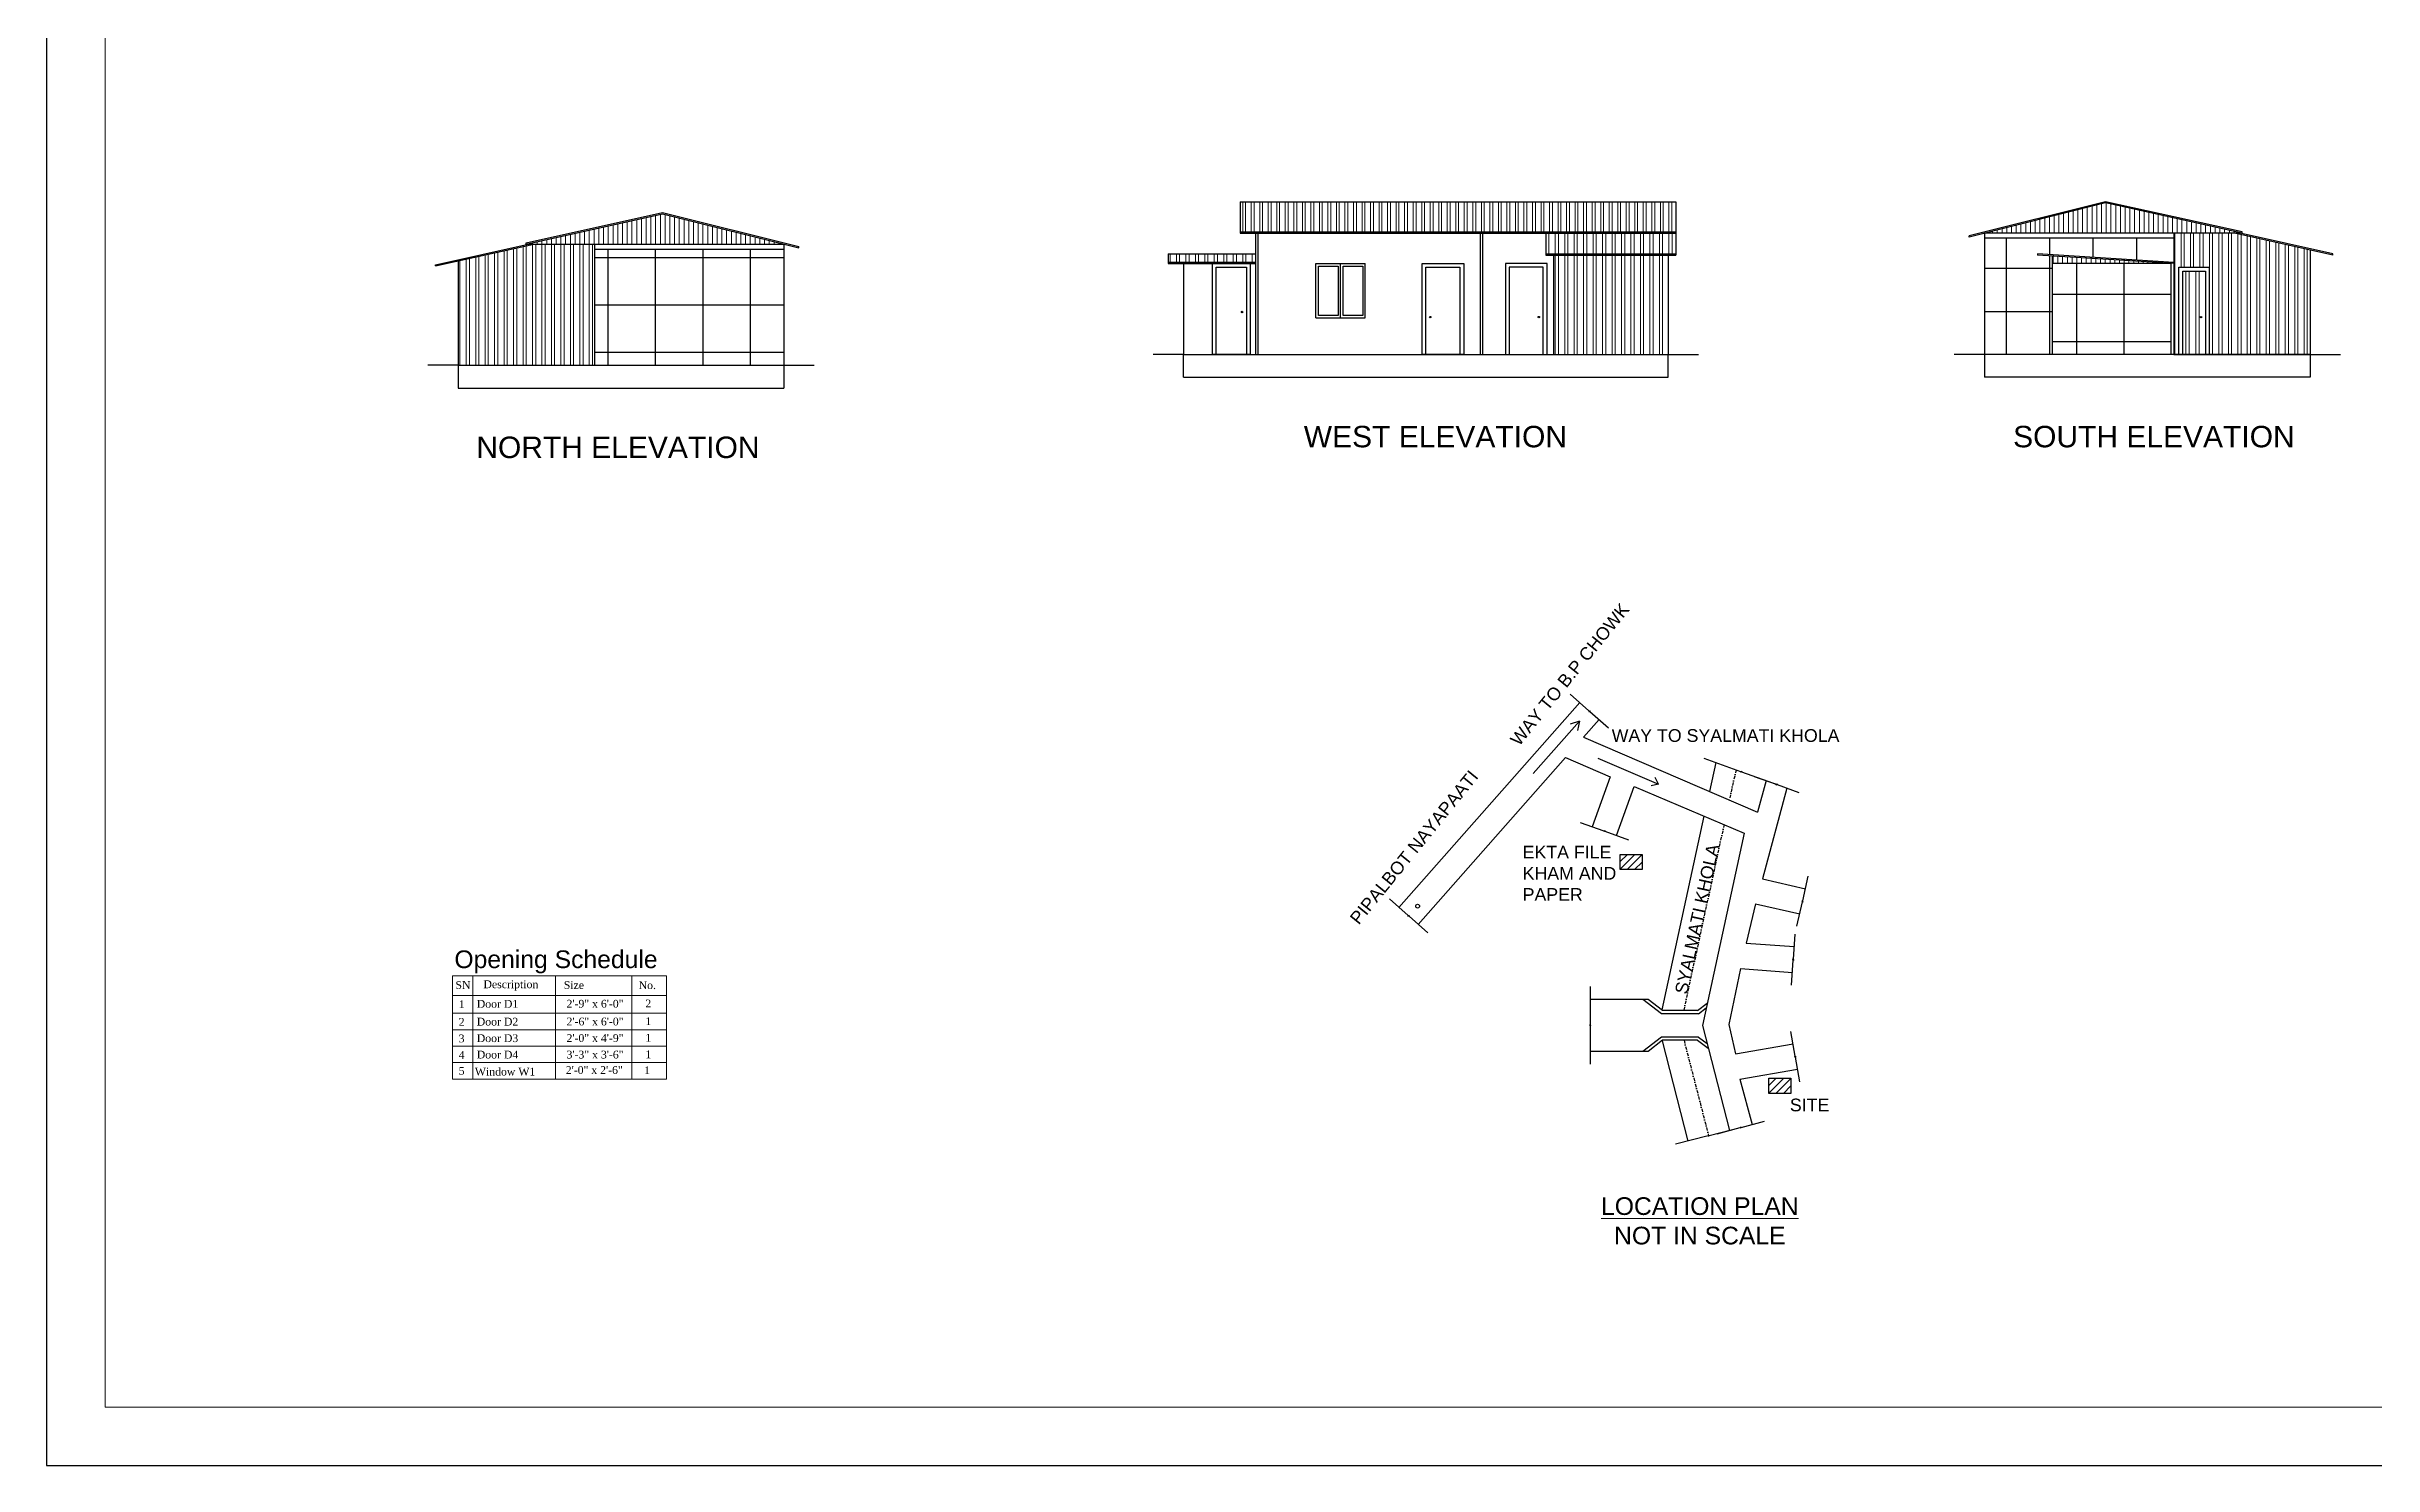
# Model space of a CAD drawing. Header units: inches. Extents: x 961 to 4138, y -14268 to -12020.
# Drawn here: x 961 to 2803, y -14268 to -13144 of the extents above; entities that cross this region are included whole.
import ezdxf

# ---------------------------------------------------------------- set-up
doc = ezdxf.new("R2010")
doc.units = ezdxf.units.IN
doc.header["$LTSCALE"] = 0.5
doc.header["$MEASUREMENT"] = 0
doc.linetypes.add('DASHDOT', pattern=[1, 0.5, -0.25, 0, -0.25])
for name, color, linetype, lineweight in [('1', 7, 'Continuous', 25), ('DIM_LINE', 173, 'Continuous', 20), ('door', 202, 'Continuous', 5), ('ELE1', 3, 'Continuous', 9), ('steps', 253, 'Continuous', 20), ('TEXT', 220, 'Continuous', 9), ('WALL - A', 1, 'Continuous', 40)]:
    doc.layers.add(name, color=color, linetype=linetype, lineweight=lineweight)
doc.styles.get("Standard").update_dxf_attribs({"font": 'arial.ttf'})
doc.styles.add('SwissBT', font='swiss.ttf', dxfattribs={"height": 12})
doc.styles.add('TIMES', font='times.ttf')
pattern_1 = [(90, (-360837.0116, 27834.895), (-7.5, 0), []), (90, (-360834.5116, 27837.395), (-7.5, 0), [])]

msp = doc.modelspace()

# ---------------------------------------------------------------- hatches: boundary and pattern name
at = {"layer": '1', "ltscale": 5}
h = msp.add_hatch(dxfattribs=at)
h.set_pattern_fill('ANSI37', color=256, scale=300, angle=45, style=0)
h.set_pattern_definition([(90, (-360919.45, 27826.327), (-37.5, 0), []), (180, (-360919.45, 27826.327), (-4e-15, -37.5), [])])
h.paths.add_polyline_path([(1394.6, -13304.5), (1394.6, -13396.5), (1544.6, -13396.5), (1544.6, -13304.5)])
h = msp.add_hatch(dxfattribs=at)
h.set_pattern_fill('ANSI37', color=256, scale=275, angle=45, style=0)
h.set_pattern_definition([(90, (1038678.467, -752416.477), (-34.375, 0), []), (180, (1038678.467, -752416.477), (-4e-15, -34.375), [])])
h.paths.add_polyline_path([(2549.4, -13309.9), (2537.4, -13309.2), (2537.4, -13308.2), (2645.4, -13315), (2645.4, -13295.9), (2495.4, -13295.9), (2495.4, -13387.9), (2549.4, -13387.9)])
h = msp.add_hatch(dxfattribs=at)
h.set_pattern_fill('ANSI37', color=256, scale=300, angle=45, style=0)
h.set_pattern_definition([(90, (-361406.407, 27834.895), (-37.5, 0), []), (180, (-361406.407, 27834.895), (-4e-15, -37.5), [])])
h.paths.add_polyline_path([(2549.4, -13315.9), (2549.4, -13387.9), (2643.4, -13387.9), (2643.4, -13315.9)])
at = {"layer": 'DIM_LINE'}
h = msp.add_hatch(dxfattribs=at)
h.set_pattern_fill('ANSI32', color=256, scale=18, angle=45)
h.set_pattern_definition([(90, (-360837.0116, 27834.895), (-6.75, 0), []), (90, (-360834.7616, 27837.145), (-6.75, 0), [])])
h.paths.add_polyline_path([(2251, -13290.9), (2251, -13266.9), (1906, -13266.9), (1906, -13290.9)])
h = msp.add_hatch(dxfattribs=at)
h.set_pattern_fill('ANSI32', color=256, scale=20, angle=45)
h.set_pattern_definition([(90, (-360919.4494, 27826.327), (-7.5, 0), []), (90, (-360916.9494, 27828.827), (-7.5, 0), [])])
h.paths.add_polyline_path([(1394.6, -13396.5), (1394.6, -13300.5), (1346.6, -13300.5), (1286.6, -13313.8), (1286.6, -13396.5)])
h = msp.add_hatch(dxfattribs=at)
h.set_pattern_fill('ANSI32', color=256, scale=20, angle=45)
h.set_pattern_definition(pattern_1)
h.paths.add_polyline_path([(2251, -13308.2), (2251, -13291.9), (2148, -13291.9), (2148, -13308.2)])
h = msp.add_hatch(dxfattribs=at)
h.set_pattern_fill('ANSI32', color=256, scale=20, angle=45)
h.set_pattern_definition([(90, (-361406.4066, 27834.895), (-7.5, 0), []), (90, (-361403.9066, 27837.395), (-7.5, 0), [])])
h.paths.add_polyline_path([(2753.4, -13305.2), (2693.4, -13291.9), (2645.4, -13291.9), (2645.4, -13387.9), (2649.4, -13387.9), (2649.4, -13318.9), (2673.4, -13318.9), (2673.4, -13387.9), (2753.4, -13387.9)])
h = msp.add_hatch(dxfattribs=at)
h.set_pattern_fill('ANSI32', color=256, scale=20, angle=45)
h.set_pattern_definition(pattern_1)
h.paths.add_polyline_path([(1918, -13314.9), (1918, -13308.2), (1849, -13308.2), (1849, -13314.9)])
h = msp.add_hatch(dxfattribs=at)
h.set_pattern_fill('ANSI32', color=256, scale=20, angle=45)
h.set_pattern_definition(pattern_1)
h.paths.add_polyline_path([(2154, -13387.9), (2245, -13387.9), (2245, -13309.2), (2154, -13309.2)])
h = msp.add_hatch(dxfattribs=at)
h.set_pattern_fill('ANSI32', color=256, scale=21, angle=45)
h.set_pattern_definition([(90, (-361406.4066, 27834.895), (-7.875, 0), []), (90, (-361403.7816, 27837.52), (-7.875, 0), [])])
h.paths.add_polyline_path([(2652.4, -13387.9), (2670.4, -13387.9), (2670.4, -13321.9), (2652.4, -13321.9)])
at = {"layer": 'door', "ltscale": 0.5}
h = msp.add_hatch(dxfattribs=at)
h.set_pattern_fill('ANSI31', color=256, scale=33.534924)
h.set_pattern_definition([(45, (-568500.131, 60099.426), (-2.964096488, 2.964096488), [])])
h.paths.add_polyline_path([(2206.9, -13783.9), (2206.9, -13796), (2224.4, -13796), (2224.4, -13783.9)])
h = msp.add_hatch(dxfattribs=at)
h.set_pattern_fill('ANSI31', color=256, scale=33.534924)
h.set_pattern_definition([(45, (-568382.298, 59922.0484), (-2.964096488, 2.964096488), [])])
h.paths.add_polyline_path([(2324.7, -13961.3), (2324.7, -13973.4), (2342.2, -13973.4), (2342.2, -13961.3)])
at = {"layer": 'steps', "ltscale": 0.3}
h = msp.add_hatch(dxfattribs=at)
h.set_pattern_fill('ANSI31', scale=30, angle=45)
h.set_pattern_definition([(90, (-359710.65, 27834.895), (-3.75, 0), [])])
h.paths.add_polyline_path([(2699.4, -13291.9), (2591.4, -13267.9), (2495.4, -13291.9)])
h = msp.add_hatch(dxfattribs=at)
h.set_pattern_fill('ANSI31', scale=30, angle=45)
h.set_pattern_definition([(90, (-360919.4494, 27826.3267), (-3.75, 0), [])])
h.paths.add_polyline_path([(1544.6, -13300.5), (1448.6, -13276.5), (1340.6, -13300.5)])
h = msp.add_hatch(dxfattribs=at)
h.set_pattern_fill('ANSI31', scale=30, angle=45)
h.set_pattern_definition([(90, (-361406.4066, 27834.895), (-3.75, 0), [])])
h.paths.add_polyline_path([(2643.4, -13315.9), (2549.4, -13309.9), (2549.4, -13315.9)])

# ---------------------------------------------------------------- linework, layer by layer
at = {"ltscale": 0.5}
for p, q in [((1906, -13266.9), (2251, -13266.9)), ((1906, -13266.9), (1906, -13291.9)), ((2251, -13266.9), (2251, -13291.9)), ((2591.4, -13266.9), (2483.4, -13293.9)), ((2591.4, -13267.9), (2483.4, -13294.9)), ((2699.4, -13290.9), (2591.4, -13266.9)), ((2699.4, -13291.9), (2591.4, -13267.9)), ((1340.6, -13299.5), (1448.6, -13275.4)), ((1340.6, -13300.5), (1448.6, -13276.5)), ((1448.6, -13275.4), (1556.6, -13302.4)), ((1448.6, -13276.5), (1556.6, -13303.5)), ((1268.6, -13317.8), (1346.6, -13300.5)), ((1268.6, -13316.8), (1342, -13300.5)), ((1340.6, -13300.5), (1340.6, -13299.5)), ((1340.6, -13300.5), (1544.6, -13300.5)), ((1394.6, -13300.5), (1394.6, -13396.5)), ((1394.6, -13304.5), (1544.6, -13304.5)), ((1544.6, -13300.5), (1544.6, -13396.5)), ((1556.6, -13303.5), (1556.6, -13302.4)), ((1906, -13290.9), (2251, -13290.9)), ((1906, -13291.9), (2251, -13291.9)), ((1918, -13291.9), (1918, -13387.9)), ((1920, -13291.9), (1920, -13387.9)), ((2096, -13291.9), (2096, -13387.9)), ((2098, -13291.9), (2098, -13387.9)), ((2148, -13290.9), (2148, -13309.2)), ((2251, -13291.9), (2251, -13309.2)), ((2483.4, -13294.9), (2483.4, -13293.9)), ((2699.4, -13291.9), (2495.4, -13291.9)), ((2495.4, -13291.9), (2495.4, -13387.9)), ((2645.4, -13295.9), (2495.4, -13295.9)), ((2645.4, -13291.9), (2645.4, -13387.9)), ((2771.4, -13309.2), (2693.4, -13291.9)), ((2771.4, -13308.2), (2698, -13291.9)), ((2699.4, -13291.9), (2699.4, -13290.9)), ((1268.6, -13317.8), (1268.6, -13316.8)), ((1286.6, -13313.8), (1286.6, -13396.5)), ((1849, -13308.2), (1918, -13308.2)), ((1849, -13308.2), (1849, -13315.9)), ((1849, -13314.9), (1918, -13314.9)), ((1849, -13315.9), (1918, -13315.9)), ((1861, -13315.9), (1861, -13387.9)), ((2148, -13308.2), (2251, -13308.2)), ((2148, -13309.2), (2251, -13309.2)), ((2154, -13309.2), (2154, -13387.9)), ((2245, -13309.2), (2245, -13387.9)), ((2645.4, -13315), (2537.4, -13308.2)), ((2537.4, -13308.2), (2537.4, -13309.2)), ((2645.4, -13316), (2537.4, -13309.2)), ((2549.4, -13387.9), (2549.4, -13309.9)), ((2643.4, -13315.9), (2549.4, -13315.9)), ((2643.4, -13387.9), (2643.4, -13315.9)), ((2645.4, -13316), (2645.4, -13317)), ((2753.4, -13305.2), (2753.4, -13387.9)), ((2771.4, -13309.2), (2771.4, -13308.2)), ((1286.6, -13396.5), (1262.6, -13396.5)), ((1286.6, -13396.5), (1544.6, -13396.5)), ((1286.6, -13396.5), (1286.6, -13414.5)), ((1544.6, -13396.5), (1568.6, -13396.5)), ((1544.6, -13396.5), (1544.6, -13414.5)), ((1861, -13387.9), (1837, -13387.9)), ((1861, -13387.9), (1918, -13387.9)), ((1861, -13405.9), (1861, -13387.9)), ((1918, -13387.9), (2154, -13387.9)), ((2154, -13387.9), (2245, -13387.9)), ((2245, -13387.9), (2269, -13387.9)), ((2245, -13405.9), (2245, -13387.9)), ((2495.4, -13387.9), (2471.4, -13387.9)), ((2753.4, -13387.9), (2495.4, -13387.9)), ((2495.4, -13387.9), (2495.4, -13405.9)), ((2645.4, -13387.9), (2753.4, -13387.9)), ((2753.4, -13387.9), (2777.4, -13387.9)), ((2753.4, -13387.9), (2753.4, -13405.9)), ((1286.6, -13414.5), (1544.6, -13414.5)), ((1861, -13405.9), (1918, -13405.9)), ((1918, -13405.9), (2154, -13405.9)), ((2154, -13405.9), (2245, -13405.9)), ((2753.4, -13405.9), (2495.4, -13405.9)), ((2031.7, -13825.9), (2174.9, -13663.7)), ((2138.1, -13719.9), (2174.6, -13678.4)), ((2174.6, -13678.4), (2167.4, -13680.7)), ((2174.6, -13678.4), (2173.2, -13685.8)), ((2177.9, -13691.2), (2190.2, -13677.2)), ((2177.9, -13691.2), (2315.8, -13750.6)), ((2047, -13839.4), (2163.6, -13707.3)), ((2163.6, -13707.3), (2198.9, -13722.5)), ((2189.3, -13707.6), (2237.3, -13728.4)), ((2198.9, -13722.5), (2184.8, -13762)), ((2237.3, -13728.4), (2231.5, -13729.5)), ((2237.3, -13728.4), (2234.6, -13723.1)), ((2282.6, -13711.1), (2277.6, -13734.1)), ((2322.6, -13725.5), (2315.8, -13750.6)), ((2204, -13768.9), (2217.9, -13730.2)), ((2217.9, -13730.2), (2305.1, -13767)), ((2339, -13731.5), (2319.6, -13803.3)), ((2273.3, -13753.6), (2240, -13907.1)), ((2305.1, -13767), (2272, -13919.4)), ((2319.6, -13803.3), (2353.7, -13811.1)), ((2314.2, -13823.1), (2306.6, -13854.2)), ((2314.2, -13823.1), (2349.1, -13831)), ((2306.6, -13854.2), (2344.8, -13857)), ((2302.3, -13874.4), (2293, -13918.8)), ((2302.3, -13874.4), (2343.3, -13877.4)), ((2229, -13898.8), (2183.2, -13898.8)), ((2239.7, -13910.1), (2224.8, -13898.8)), ((2240.5, -13907.6), (2229, -13898.8)), ((2268.9, -13910.1), (2239.7, -13910.1)), ((2268.1, -13907.6), (2240.5, -13907.6)), ((2268.1, -13907.6), (2275.8, -13901.9)), ((2268.9, -13910.1), (2275, -13905.6)), ((2239.7, -13928.7), (2224.8, -13940)), ((2240.5, -13931.2), (2229, -13940)), ((2268.9, -13928.7), (2239.7, -13928.7)), ((2268.1, -13931.2), (2240.5, -13931.2)), ((2268.1, -13931.2), (2276.7, -13937.5)), ((2268.9, -13928.7), (2275.7, -13933.7)), ((2272, -13919.4), (2293.4, -14002.7)), ((2293, -13918.8), (2298.2, -13942)), ((2229, -13940), (2183.2, -13940)), ((2240.1, -13931.5), (2260.5, -14011.1)), ((2298.2, -13942), (2343.9, -13934)), ((2301.7, -13962.1), (2347.4, -13954.1)), ((2301.7, -13962.1), (2311.4, -13997.8))]:
    msp.add_line(p, q, dxfattribs=at)
at = {"color": 5}
for p, q in [((1966, -13315.9), (2005, -13315.9)), ((1966, -13358.9), (1966, -13315.9)), ((1985.5, -13358.9), (1985.5, -13315.9)), ((2005, -13358.9), (2005, -13315.9)), ((1966, -13358.9), (2005, -13358.9))]:
    msp.add_line(p, q, dxfattribs=at)
for points in [[(1884, -13315.9), (1914, -13315.9), (1914, -13387.9), (1884, -13387.9)], [(1968.1, -13318), (1983.7, -13318), (1983.7, -13357), (1968.1, -13357)], [(1987.6, -13318), (2003.2, -13318), (2003.2, -13357), (1987.6, -13357)], [(2050, -13315.9), (2083, -13315.9), (2083, -13387.9), (2050, -13387.9)], [(2149, -13315.9), (2116, -13315.9), (2116, -13387.9), (2149, -13387.9)], [(2649.4, -13318.9), (2673.4, -13318.9), (2673.4, -13387.9), (2649.4, -13387.9)]]:
    msp.add_lwpolyline(points, close=True, dxfattribs=at)
for points in [[(1887, -13387.9), (1887, -13318.9), (1911, -13318.9), (1911, -13387.9)], [(2053, -13387.9), (2053, -13318.9), (2080, -13318.9), (2080, -13387.9)], [(2146, -13387.9), (2146, -13318.9), (2119, -13318.9), (2119, -13387.9)], [(2652.4, -13387.9), (2652.4, -13321.9), (2670.4, -13321.9), (2670.4, -13387.9)]]:
    msp.add_lwpolyline(points, dxfattribs=at)
at = {"linetype": 'Continuous', "ltscale": 0.5}
for points in [[(2167.3, -13657), (2182.2, -13670.2), (2182, -13670.7), (2183.1, -13670.1), (2182.9, -13670.7), (2197.7, -13683.8)], [(2273.1, -13707.7), (2302.2, -13718.2), (2302.2, -13718.8), (2302.9, -13717.9), (2302.9, -13718.5), (2332, -13728.9)], [(2313.1, -13722.1), (2330.4, -13728.3), (2330.4, -13729), (2331.2, -13728), (2331.2, -13728.6), (2348.5, -13734.9)], [(2175.3, -13758.6), (2194, -13765.3), (2194, -13765.9), (2194.8, -13765), (2194.8, -13765.6), (2213.5, -13772.3)], [(2346.9, -13840.8), (2351.3, -13821.5), (2351.9, -13821.4), (2350.9, -13820.7), (2351.5, -13820.7), (2355.9, -13801.3)], [(2024.2, -13819.2), (2039, -13832.4), (2038.8, -13832.9), (2039.9, -13832.3), (2039.7, -13832.9), (2054.6, -13846.1)], [(2342.6, -13887.4), (2344, -13867.6), (2344.6, -13867.4), (2343.5, -13866.9), (2344.1, -13866.8), (2345.5, -13847)], [(2183.2, -13888.7), (2183.2, -13919), (2182.6, -13919.2), (2183.7, -13919.6), (2183.2, -13919.8), (2183.2, -13950.1)], [(2349.1, -13964), (2345.7, -13944.5), (2346.2, -13944.2), (2345, -13944), (2345.6, -13943.7), (2342.2, -13924.1)], [(2303.1, -14000.2), (2277.4, -14006.8), (2277, -14006.3), (2276.9, -14007.5), (2276.6, -14007), (2250.8, -14013.6)], [(2283.7, -14005.3), (2302, -14000.4), (2302.3, -14000.9), (2302.4, -13999.7), (2302.8, -14000.2), (2321.1, -13995.2)]]:
    msp.add_lwpolyline(points, dxfattribs=at)
at = {"ltscale": 0.5}
for points in [[(2206.9, -13783.9), (2224.4, -13783.9), (2224.4, -13796), (2206.9, -13796)], [(2324.7, -13961.3), (2342.2, -13961.3), (2342.2, -13973.4), (2324.7, -13973.4)]]:
    msp.add_lwpolyline(points, close=True, dxfattribs=at)
for centre, radius in [((1907.5, -13354.3), 0.574), ((2056.5, -13358.3), 0.574), ((2142.5, -13358.3), 0.574), ((2666.9, -13358.3), 0.574), ((2046.5, -13824.9), 1.51)]:
    msp.add_circle(centre, radius, dxfattribs=at)
at = {"layer": 'Defpoints'}
msp.add_lwpolyline([(4138.3, -12020), (960.7, -12020), (960.7, -14268), (4138.3, -14268)], close=True, dxfattribs=at)
at = {"layer": 'ELE1'}
msp.add_lwpolyline([(1007, -12066.3), (4092, -12066.3), (4092, -14221.7), (1007, -14221.7)], close=True, dxfattribs=at)
msp.add_lwpolyline([(1007, -12066.3), (4092, -12066.3), (4092, -14221.7), (1007, -14221.7)], close=True, dxfattribs=at)
at = {"layer": 'steps', "color": 7, "lineweight": 5, "ltscale": 0.3}
for p, q in [((1282.3, -13880.2), (1451.6, -13880.2)), ((1282.3, -13962), (1282.3, -13880.2)), ((1298.3, -13880.2), (1298.3, -13962)), ((1363.7, -13880.2), (1363.7, -13962)), ((1424.2, -13880.2), (1424.2, -13962)), ((1451.6, -13880.2), (1451.6, -13962)), ((1282.3, -13895.6), (1451.6, -13895.6)), ((1282.3, -13895.6), (1451.6, -13895.6)), ((1282.3, -13909.7), (1451.6, -13909.7)), ((1282.3, -13922.8), (1451.6, -13922.8)), ((1282.3, -13935.9), (1451.6, -13935.9)), ((1282.3, -13948.9), (1451.6, -13948.9)), ((1282.3, -13962), (1451.6, -13962))]:
    msp.add_line(p, q, dxfattribs=at)
at = {"layer": 'WALL - A', "linetype": 'DASHDOT', "lineweight": -3, "ltscale": 10}
for p, q in [((2298.7, -13716.9), (2293.4, -13740.9)), ((2289.2, -13760.3), (2257.2, -13907.6)), ((2257.5, -13931.2), (2277, -14006.9))]:
    msp.add_line(p, q, dxfattribs=at)

# ---------------------------------------------------------------- texts
at = {"color": 7, "linetype": 'ByBlock', "lineweight": 5}
msp.add_text('Opening Schedule', height=14, dxfattribs=at).set_placement((1283.7, -13874))
at = {"color": 7, "linetype": 'ByBlock', "lineweight": 5, "attachment_point": 5}
for s, insert, char_height, width in [('{\\fArial CE|b0|i0|c238|p34;\\P\\fArial CE|b0|i0|c0|p34;\\H2.8333x;WEST\\fArial CE|b0|i0|c238|p34; E\\fArial CE|b0|i0|c0|p34;LEVATION}', (2060.6, -13448.1), 6, 272.34), ('{\\fArial CE|b0|i0|c238|p34;\\P\\fArial CE|b0|i0|c0|p34;\\H2.8333x;SOUTH\\fArial CE|b0|i0|c238|p34; E\\fArial CE|b0|i0|c0|p34;LEVATION}', (2629.6, -13448.1), 6, 272.34), ('{\\fArial CE|b0|i0|c238|p34;\\P\\fArial CE|b0|i0|c0|p34;\\H2.8333x;NORTH\\fArial CE|b0|i0|c238|p34; E\\fArial CE|b0|i0|c0|p34;LEVATION}', (1413.2, -13456.6), 6, 272.34), ('{\\fArial CE|b0|i0|c0|p34;\\LLOCATION PLAN\\l\\PNOT IN SCALE}', (2270, -14074.3), 14, 195.297)]:
    msp.add_mtext(s, dxfattribs=dict(at, insert=insert, char_height=char_height, width=width))
at = {"layer": 'steps', "color": 7, "lineweight": 5, "ltscale": 0.3, "style": 'TIMES'}
for s, height, p in [('SN', 6.17, (1284.5, -13890.5)), ('Description', 6.169, (1306.7, -13889.9)), ('Size', 6.17, (1370.3, -13890.5)), ('No.', 6.17, (1429.6, -13890.6)), ('1', 6.17, (1287.1, -13905.7)), ('Door D1', 6.17, (1301.4, -13905.4)), ('2\'-9" x 6\'-0"', 6.169, (1372.5, -13905.3)), ('2', 6.17, (1434.9, -13905.1)), ('1', 6.17, (1434.9, -13919.2)), ('2', 6.17, (1287.1, -13919.7)), ('3', 6.17, (1287.1, -13932.8)), ('Door D2', 6.17, (1301.4, -13919.5)), ('Door D3', 6.17, (1301.4, -13932.6)), ('2\'-6" x 6\'-0"', 6.169, (1372.5, -13919.4)), ('2\'-0" x 4\'-9"', 6.169, (1372.5, -13932.5)), ('1', 6.17, (1434.9, -13932.3)), ('4', 6.17, (1287.1, -13945.9)), ('Door D4', 6.17, (1301.4, -13945.6)), ('3\'-3" x 3\'-6"', 6.169, (1372.5, -13945.6)), ('1', 6.17, (1434.9, -13945.4)), ('5', 6.17, (1287.1, -13958.5)), ('Window W1', 6.17, (1299.9, -13959.1)), ('2\'-0" x 2\'-6"', 6.169, (1371.9, -13957.8)), ('1', 6.17, (1434, -13958))]:
    msp.add_text(s, height=height, dxfattribs=at).set_placement(p)
at = {"layer": 'TEXT', "color": 0, "linetype": 'ByBlock', "style": 'SwissBT'}
for s, rotation, p in [('WAY TO B.P CHOWK', 50.9923, (2126.9, -13698.8)), ('PIPALBOT NAYAPAATI', 50.9923, (1999.9, -13840.3)), ('SYALMATI KHOLA', 77.743, (2259.9, -13895.3))]:
    msp.add_text(s, height=10.06, rotation=rotation, dxfattribs=at).set_placement(p)
msp.add_text('WAY TO SYALMATI KHOLA', height=10.06, dxfattribs=at).set_placement((2200.2, -13694.8))
at = {"layer": 'TEXT', "color": 0, "linetype": 'ByBlock', "char_height": 10.06, "width": 82.538, "attachment_point": 1, "style": 'SwissBT'}
for s, insert in [('EKTA FILE KHAM AND PAPER', (2129.7, -13777.1)), ('SITE', (2341.3, -13977.4))]:
    msp.add_mtext(s, dxfattribs=dict(at, insert=insert))

doc.saveas('drawing.dxf')
